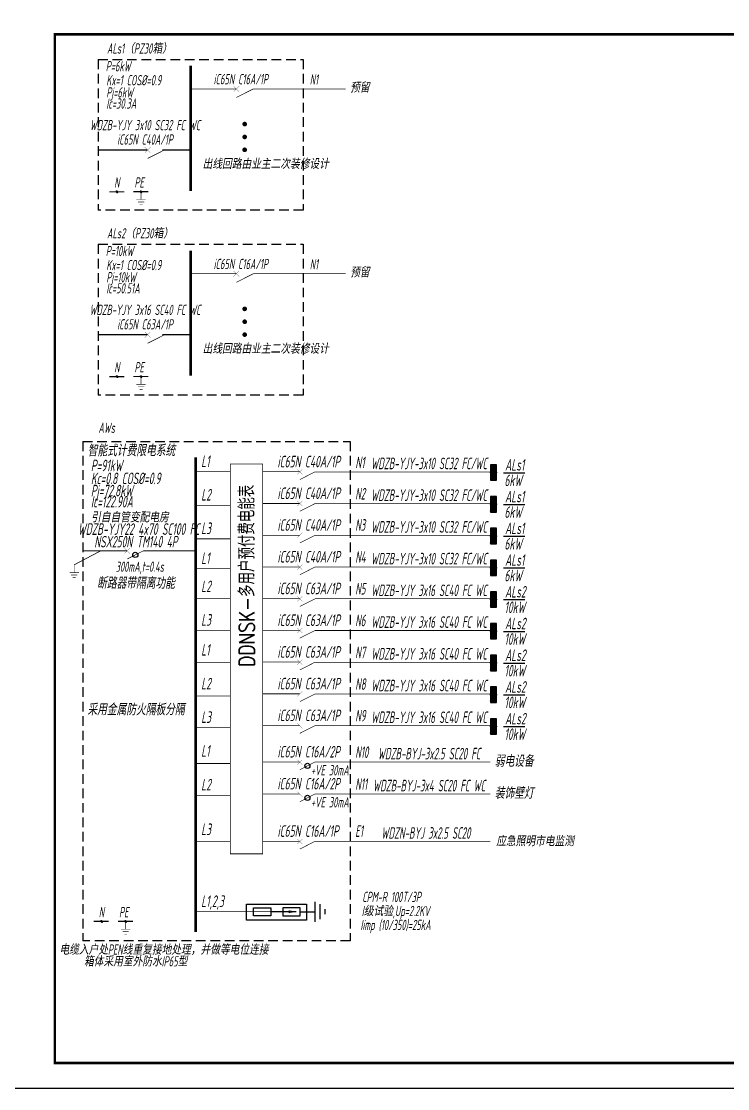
# Model space of a CAD drawing. Extents: x -24105 to 1725648, y 165513 to 982828.
# Drawn here: x 37331 to 64805, y 336650 to 378152 of the extents above; entities that cross this region are included whole.
import ezdxf
from ezdxf.enums import TextEntityAlignment as Align

# ---------------------------------------------------------------- set-up
doc = ezdxf.new("R2010")
doc.units = 0
doc.header["$LTSCALE"] = 1000
doc.header["$MEASUREMENT"] = 0
doc.linetypes.add('DASH', pattern=[0.35, 0.25, -0.1])
doc.linetypes.add('DASH4', pattern=[0.1875, 0.125, -0.0625])
for name, color, linetype in [('DIM-照明', 3, 'Continuous'), ('ELEMENT', 3, 'Continuous'), ('EQUIP-箱柜', 3, 'Continuous'), ('WIRE-消防', 4, 'Continuous'), ('WIRE-照明', 2, 'Continuous'), ('图框', 140, 'Continuous')]:
    doc.layers.add(name, color=color, linetype=linetype)
doc.styles.add('_HT64F', font='SIMPLEX.SHX', dxfattribs={"width": 0.8, "bigfont": 'HZFS.SHX'})
doc.styles.add('_TCH_LABEL', font='simhei.ttf')
doc.styles.add('HZTXT', font='gbeitc.shx', dxfattribs={"width": 0.8, "height": 400, "bigfont": 'hztxt.shx'})

# ---------------------------------------------------------------- blocks, each defined once
blk = doc.blocks.new('1107AA')
at = {"color": 3, "linetype": 'Continuous'}
for points, const_width in [([(0, -7.5), (-3.79, 0)], 0.3), ([(-1.25, 1.25), (1.25, -1.25)], 0.1), ([(1.25, 1.25), (-1.25, -1.25)], 0.1)]:
    blk.add_lwpolyline(points, dxfattribs=dict(at, const_width=const_width))
blk = doc.blocks.new('*X136')
at = {"color": 0}
for p, q in [((-250, 33), (-83, 200)), ((-250, 68), (-118, 200)), ((-250, 104), (-154, 200)), ((-250, 139), (-189, 200)), ((-250, 174), (-224, 200)), ((-247, 0), (-47, 200)), ((-212, 0), (-12, 200)), ((-177, 0), (23, 200)), ((-141, 0), (59, 200)), ((-106, 0), (94, 200)), ((-71, 0), (129, 200)), ((-35, 0), (165, 200)), ((0, 0), (200, 200)), ((35, 0), (235, 200)), ((71, 0), (250, 179)), ((106, 0), (250, 144)), ((141, 0), (250, 109)), ((177, 0), (250, 73)), ((212, 0), (250, 38)), ((247, 0), (250, 3))]:
    blk.add_line(p, q, dxfattribs=at)
blk = doc.blocks.new('$equip$00001421')
for p, q in [((0.75, 0.6), (-0.75, 0.6)), ((-0.75, 0.6), (-0.75, 0)), ((-0.75, 0), (0.75, 0)), ((0.75, 0), (0.75, 0.6))]:
    blk.add_line(p, q)
at = {"const_width": 0.6}
blk.add_lwpolyline([(-0.75, 0.3), (0.75, 0.3)], dxfattribs=at)
for p in [(-0.75, 0.3), (0, 0.6), (0, 0), (0.75, 0.3)]:
    blk.add_point(p)
at = {"xscale": 0.00300000000061118, "yscale": 0.00300000000061118, "zscale": 0.00300000000061118}
blk.add_blockref('*X136', (0, 0), dxfattribs=at)
at = {"style": '_TCH_LABEL', "flags": 9}
blk.add_attdef('A', (0, 0), '', height=0.00002, dxfattribs=at)
blk = doc.blocks.new('A$C7C37685A')
at = {"layer": 'ELEMENT', "color": 3}
for p, q in [((294, 104), (294, -104)), ((745, 104), (294, 104)), ((641, 0), (294, 0)), ((745, -104), (745, 104)), ((1135, -260), (1135, 260)), ((1264, -195), (1264, 195)), ((1394, -65), (1394, 65)), ((294, -104), (745, -104))]:
    blk.add_line(p, q, dxfattribs=at)
for points in [[(294, 0), (0, 0)], [(745, 0), (1135, 0)]]:
    blk.add_lwpolyline(points, dxfattribs=at)
for points in [[(658, 0), (450, -35), (450, 35), (658, 0)], [(450, 35), (658, 0), (450, -35), (450, 35)], [(450, -35), (450, 35), (658, 0), (450, 35)]]:
    blk.add_solid(points, dxfattribs=at)
blk = doc.blocks.new('A$C64190E90')
at = {"layer": 'DIM-照明', "color": 3}
blk.add_lwpolyline([(0, 104), (450, 104), (450, -104), (0, -104)], close=True, dxfattribs=at)
at = {"layer": 'DIM-照明'}
blk.add_blockref('A$C7C37685A', (466, 0), dxfattribs=at)
blk = doc.blocks.new('0114')
at = {"color": 3, "linetype": 'Continuous', "const_width": 0.3}
for points in [[(0, 0), (0, -4.58)], [(-2.75, -4.58), (2.75, -4.58)], [(-1.83, -6.01), (1.83, -6.01)], [(-0.86, -7.5), (0.86, -7.5)]]:
    blk.add_lwpolyline(points, dxfattribs=at)
blk = doc.blocks.new('*X153')
at = {"color": 0}
for p, q in [((197.1, 124.2), (199.7, 126.7)), ((197.2, 123.8), (200.1, 126.7)), ((197.2, 124.6), (199.2, 126.7)), ((197.3, 123.4), (200.4, 126.6)), ((197.3, 125.2), (198.6, 126.5)), ((197.4, 123.1), (200.7, 126.5)), ((197.5, 122.9), (201, 126.3)), ((197.7, 122.6), (201.2, 126.1)), ((197.9, 122.4), (201.4, 125.9)), ((198.1, 122.2), (201.6, 125.7)), ((198.4, 122), (201.8, 125.4)), ((198.7, 121.9), (201.9, 125.2)), ((199, 121.8), (202, 124.8)), ((199.4, 121.7), (202.1, 124.5)), ((199.8, 121.7), (202.1, 124.1)), ((200.3, 121.8), (202, 123.5)), ((201.2, 122.3), (201.6, 122.7))]:
    blk.add_line(p, q, dxfattribs=at)
blk = doc.blocks.new('HC000089')
at = {"color": 4, "linetype": 'Continuous', "const_width": 0.2}
blk.add_lwpolyline([(-1.8, -1.8, 0.198912), (0, -2.5, 0.198912), (1.8, -1.8, 0.198912), (2.5, 0, 0.198912), (1.8, 1.8, 0.198912), (0, 2.5, 0.198912), (-1.8, 1.8, 0.198912), (-2.5, 0, 0.198912)], format="xyb", close=True, dxfattribs=at)
at = {"color": 4}
blk.add_blockref('*X153', (-199.6, -124.2), dxfattribs=at)
blk = doc.blocks.new('A$C5F6A5641')
at = {"layer": 'WIRE-照明', "color": 3}
for p, q in [((0, 0), (2337, 0)), ((0, -611), (0, 0)), ((2337, 0), (2337, -611)), ((2337, -611), (0, -611))]:
    blk.add_line(p, q, dxfattribs=at)

msp = doc.modelspace()

# ---------------------------------------------------------------- linework, layer by layer
at = {"layer": 'DIM-照明', "color": 3, "linetype": 'DASH4', "ltscale": 3}
for p, q in [((40317, 376670), (48296, 376670)), ((40317, 376670), (40317, 370805)), ((48296, 376670), (48296, 370805)), ((48296, 370805), (40317, 370805)), ((40317, 369483), (48296, 369483)), ((40317, 369483), (40317, 363618)), ((48296, 369483), (48296, 363618)), ((48296, 363618), (40317, 363618)), ((39719, 361820), (50125, 361820)), ((39719, 361820), (39719, 342401)), ((50125, 361820), (50125, 342401)), ((50125, 342401), (39719, 342401))]:
    msp.add_line(p, q, dxfattribs=at)
at = {"layer": 'DIM-照明', "color": 7}
for p, q in [((56083, 360600), (56910, 360600)), ((56083, 359366), (56910, 359366)), ((56083, 358133), (56910, 358133)), ((56083, 356899), (56910, 356899)), ((56083, 355665), (56910, 355665)), ((56083, 354432), (56910, 354432)), ((56083, 353198), (56910, 353198)), ((56083, 351964), (56910, 351964)), ((56083, 350730), (56910, 350730))]:
    msp.add_line(p, q, dxfattribs=at)
at = {"layer": 'DIM-照明', "color": 3, "const_width": 100}
for points in [[(43913, 376427), (43913, 371558)], [(43913, 369240), (43913, 364372)], [(44114, 361201), (44114, 342747)]]:
    msp.add_lwpolyline(points, dxfattribs=at)
at = {"layer": 'DIM-照明', "color": 3, "linetype": 'Continuous'}
for points, const_width in [([(43913, 375523), (45695, 375523)], 28.8), ([(46352, 375523), (49951, 375523)], 28.8), ([(40317, 373153), (42231, 373153)], 52.6), ([(42820, 373153), (43913, 373153)], 52.6), ([(40750, 371524), (41331, 371524)], 47.5), ([(41688, 371528), (42268, 371528)], 47.5), ([(43913, 368336), (45695, 368336)], 28.8), ([(46352, 368336), (49951, 368336)], 28.8), ([(40317, 365966), (42231, 365966)], 52.6), ([(42820, 365966), (43913, 365966)], 52.6), ([(40750, 364337), (41331, 364337)], 47.5), ([(41688, 364342), (42268, 364342)], 47.5), ([(44114, 360638), (45460, 360638)], 29), ([(46714, 360638), (48163, 360638)], 29), ([(48753, 360633), (55578, 360633)], 29), ([(46714, 359404), (48163, 359404)], 29), ([(48753, 359400), (55578, 359400)], 29), ([(44114, 359335), (45460, 359335)], 29), ([(46714, 358170), (48163, 358170)], 29), ([(48753, 358166), (55578, 358166)], 29), ([(44114, 358031), (45460, 358031)], 29), ([(39389, 357021), (40419, 357563)], 28.8), ([(39719, 357563), (41439, 357563)], 49.9), ([(42077, 357563), (44114, 357563)], 49.9), ([(46714, 356937), (48163, 356937)], 29), ([(48753, 356932), (55578, 356932)], 29), ([(44114, 356867), (45460, 356867)], 29), ([(44114, 355704), (45460, 355704)], 29), ([(46714, 355703), (48163, 355703)], 29), ([(48753, 355699), (55578, 355699)], 29), ([(44114, 354467), (45460, 354467)], 29), ([(46714, 354469), (48163, 354469)], 29), ([(48753, 354465), (55578, 354465)], 29), ([(44114, 353223), (45460, 353223)], 29), ([(46714, 353236), (48163, 353236)], 29), ([(48753, 353231), (55578, 353231)], 29), ([(46714, 352002), (48163, 352002)], 29), ([(48753, 351997), (55578, 351997)], 29), ([(44114, 351922), (45460, 351922)], 29), ([(44114, 350686), (45460, 350686)], 29), ([(46714, 350768), (48163, 350768)], 29), ([(48753, 350764), (55578, 350764)], 29), ([(44114, 349295), (45460, 349295)], 29), ([(46714, 349353), (48163, 349353)], 29), ([(48753, 349350), (55578, 349350)], 29), ([(44114, 348058), (45460, 348058)], 29), ([(46714, 348109), (48163, 348109)], 29), ([(48753, 348106), (55578, 348106)], 29), ([(44114, 346267), (45460, 346267)], 29), ([(46714, 346267), (48163, 346267)], 29), ([(48753, 346265), (55578, 346265)], 29), ([(44114, 343530), (47327, 343530)], 29), ([(40151, 343152), (40732, 343152)], 47.5), ([(41089, 343156), (41669, 343156)], 47.5)]:
    msp.add_lwpolyline(points, dxfattribs=dict(at, const_width=const_width))
at = {"layer": 'DIM-照明', "color": 7, "const_width": 90, "elevation": 0}
for points in [[(45974, 374158, 1), (46064, 374158, 1)], [(45974, 373657, 1), (46064, 373657, 1)], [(45974, 373157, 1), (46064, 373157, 1)], [(45974, 366971, 1), (46064, 366971, 1)], [(45974, 366471, 1), (46064, 366471, 1)], [(45974, 365970, 1), (46064, 365970, 1)]]:
    msp.add_lwpolyline(points, format="xyb", close=True, dxfattribs=at)
at = {"layer": 'DIM-照明', "color": 3, "linetype": 'Continuous', "const_width": 29}
msp.add_lwpolyline([(45460, 360943), (46714, 360943), (46714, 345782), (45460, 345782)], close=True, dxfattribs=at)
at = {"layer": 'DIM-照明', "color": 3, "linetype": 'Continuous'}
for centre in [(41765, 357406), (48458, 349201), (48458, 347957)]:
    msp.add_circle(centre, 100, dxfattribs=at)
at = {"layer": 'WIRE-照明', "color": 3}
for p, q in [((46083, 343818), (48419, 343818)), ((46083, 343207), (46083, 343818)), ((48419, 343818), (48419, 343207)), ((48419, 343207), (46083, 343207))]:
    msp.add_line(p, q, dxfattribs=at)
at = {"layer": '图框'}
msp.add_lwpolyline([(36135, 378604), (95535, 378604), (95535, 336650), (36135, 336650)], close=True, dxfattribs=at)
at = {"layer": '图框', "const_width": 100}
msp.add_lwpolyline([(38635, 337650), (94535, 337650), (94535, 377650), (38635, 377650)], close=True, dxfattribs=at)

# ---------------------------------------------------------------- block references
at = {"layer": 'DIM-照明', "linetype": 'Continuous', "rotation": 90}
for p, xscale, yscale, zscale in [((45695, 375523), 87.60960006713867, 87.60960006713867, 87.60960006713867), ((42245, 373153), 87.60960006713867, 87.60960006713867, 87.60960006713867), ((45695, 368336), 87.60960006713867, 87.60960006713867, 87.60960006713867), ((42245, 365966), 87.60960006713867, 87.60960006713867, 87.60960006713867), ((48163, 360633), 78.65151834487915, 78.65151834487915, 78.65151834487915), ((48163, 359400), 78.65151834487915, 78.65151834487915, 78.65151834487915), ((48163, 358166), 78.65151834487915, 78.65151834487915, 78.65151834487915), ((41453, 357563), 83.2291202545166, 83.2291202545166, 83.2291202545166), ((48163, 356932), 78.65151834487915, 78.65151834487915, 78.65151834487915), ((48163, 355699), 78.65151834487915, 78.65151834487915, 78.65151834487915), ((48163, 354465), 78.65151834487915, 78.65151834487915, 78.65151834487915), ((48163, 353231), 78.65151834487915, 78.65151834487915, 78.65151834487915), ((48163, 351997), 78.65151834487915, 78.65151834487915, 78.65151834487915), ((48163, 350764), 78.65151834487915, 78.65151834487915, 78.65151834487915)]:
    msp.add_blockref('1107AA', p, dxfattribs=dict(at, xscale=xscale, yscale=yscale, zscale=zscale))
at = {"layer": 'DIM-照明', "xscale": 14.62999999523163, "yscale": 14.62999999523163, "zscale": 14.62999999523163}
for p in [(41052, 371524), (41989, 371524), (41052, 364337), (41989, 364337), (40454, 343152), (41390, 343152)]:
    msp.add_blockref('HC000089', p, dxfattribs=at)
at = {"layer": 'DIM-照明', "linetype": 'DASH', "xscale": -66.50000000000003, "yscale": 66.5, "zscale": 66.49999999999999, "rotation": 1.643353773062017e-06}
for p in [(41989, 371528), (41989, 364342), (41390, 343156)]:
    msp.add_blockref('0114', p, dxfattribs=at)
at = {"layer": 'DIM-照明', "color": 3, "linetype": 'Continuous', "xscale": -66.50000000000003, "yscale": 66.5, "zscale": 66.49999999999999, "rotation": 1.643353773062017e-06}
msp.add_blockref('0114', (39389, 357021), dxfattribs=at)
at = {"layer": 'DIM-照明', "color": 7, "xscale": 78.65151834487915, "yscale": 78.65151834487915, "zscale": 78.65151834487915, "rotation": 90}
for p in [(48163, 349350), (48163, 348106), (48163, 346265)]:
    msp.add_blockref('1107AA', p, dxfattribs=at)
at = {"layer": 'EQUIP-箱柜', "xscale": 400, "yscale": 400, "zscale": 400, "rotation": 90}
for p in [(55818, 360605), (55818, 359372), (55818, 358138), (55818, 356904), (55818, 355671), (55818, 354437), (55818, 353203), (55818, 351970), (55818, 350736)]:
    msp.add_blockref('$equip$00001421', p, dxfattribs=at)
at = {"layer": 'WIRE-消防'}
msp.add_blockref('A$C5F6A5641', (46083, 343818), dxfattribs=at)
at = {"layer": 'WIRE-照明', "xscale": 1.5, "yscale": 1.5, "zscale": 1.5}
msp.add_blockref('A$C64190E90', (46361, 343530), dxfattribs=at)

# ---------------------------------------------------------------- texts
at = {"layer": 'DIM-照明', "color": 7, "linetype": 'Continuous', "style": 'HZTXT', "width": 0.7}
for s, p in [('ALs1（PZ30箱）', (40663, 376897)), ('P=6kW', (40614, 376207)), ('Kx=1 COS%%C=0.9', (40637, 375663)), ('iC65N C16A/1P', (44810, 375704)), ('N1', (48550, 375691)), ('Pj=6kW', (40637, 375189)), ('Ic=30.3A', (40637, 374757)), ('出线回路由业主二次装修设计', (44377, 372413)), ('ALs2（PZ30箱）', (40663, 369710)), ('P=10kW', (40614, 369020)), ('Kx=1 COS%%C=0.9', (40637, 368476)), ('iC65N C16A/1P', (44810, 368517)), ('N1', (48550, 368505)), ('Pj=10kW', (40637, 368002)), ('Ic=50.51A', (40637, 367571)), ('出线回路由业主二次装修设计', (44377, 365226)), ('300mA,t=0.4s', (40999, 356746)), ('+VE 30mA', (48595, 348831)), ('+VE 30mA', (48595, 347587)), ('CPM-R 100T/3P', (50592, 343904)), ('I级试验,Up=2.2KV', (50571, 343358)), ('Iimp (10/350)=25kA', (50521, 342816))]:
    msp.add_text(s, height=400, dxfattribs=at).set_placement(p)
at = {"layer": 'DIM-照明', "color": 7, "style": 'HZTXT'}
for s, height, width, p in [('预留', 400, 0.7, (50117, 375381)), ('预留', 400, 0.7, (50117, 368194)), ('智能式计费限电系统', 450, 0.7, (39908, 361241, 0)), ('P=91kW', 450, 0.7, (40038, 360657)), ('L1', 450, 0.7, (44329, 360823)), ('iC65N C40A/1P', 450, 0.7, (47294, 360809)), ('N1', 450, 0.7, (50320, 360774)), ('ALs1', 450, 0.7, (56146, 360682)), ('Kc=0.8 COS%%C=0.9', 450, 0.7, (40038, 360155)), ('6kW', 450, 0.7, (56122, 360079)), ('Pj=72.8kW', 450, 0.7, (40038, 359681)), ('L2', 450, 0.7, (44329, 359520)), ('iC65N C40A/1P', 450, 0.7, (47294, 359576)), ('N2', 450, 0.65, (50320, 359559)), ('ALs1', 450, 0.7, (56146, 359448)), ('Ic=122.90A', 450, 0.7, (40038, 359250)), ('6kW', 450, 0.7, (56122, 358845)), ('L3', 450, 0.7, (44329, 358216)), ('iC65N C40A/1P', 450, 0.7, (47294, 358342)), ('N3', 450, 0.65, (50320, 358345)), ('ALs1', 450, 0.7, (56146, 358215)), ('6kW', 450, 0.7, (56122, 357611)), ('L1', 450, 0.7, (44329, 357053)), ('iC65N C40A/1P', 450, 0.7, (47294, 357108)), ('N4', 450, 0.65, (50320, 357101)), ('ALs1', 450, 0.7, (56146, 356981)), ('6kW', 450, 0.7, (56122, 356378)), ('L2', 450, 0.7, (44329, 355956)), ('iC65N C63A/1P', 450, 0.7, (47294, 355875)), ('N5', 450, 0.65, (50320, 355863)), ('ALs2', 450, 0.7, (56146, 355747)), ('10kW', 450, 0.7, (56122, 355144)), ('L3', 450, 0.7, (44329, 354653)), ('iC65N C63A/1P', 450, 0.7, (47294, 354641)), ('N6', 450, 0.65, (50320, 354629)), ('ALs2', 450, 0.7, (56146, 354513)), ('10kW', 450, 0.7, (56122, 353910)), ('L1', 450, 0.7, (44329, 353489)), ('iC65N C63A/1P', 450, 0.7, (47294, 353407)), ('N7', 450, 0.65, (50320, 353386)), ('ALs2', 450, 0.7, (56146, 353280)), ('10kW', 450, 0.7, (56122, 352677)), ('L2', 450, 0.7, (44329, 352175)), ('iC65N C63A/1P', 450, 0.7, (47294, 352174)), ('N8', 450, 0.65, (50320, 352156)), ('ALs2', 450, 0.7, (56146, 352046)), ('10kW', 450, 0.7, (56122, 351443)), ('L3', 450, 0.7, (44329, 350871)), ('iC65N C63A/1P', 450, 0.7, (47294, 350940)), ('N9', 450, 0.65, (50320, 350928)), ('ALs2', 450, 0.7, (56146, 350812)), ('10kW', 450, 0.7, (56122, 350209)), ('L1', 450, 0.7, (44329, 349560)), ('iC65N C16A/2P', 450, 0.7, (47294, 349526)), ('N10', 450, 0.65, (50320, 349509)), ('弱电设备', 450, 0.7, (55743, 349164)), ('L2', 450, 0.7, (44329, 348246)), ('iC65N C16A/2P', 450, 0.7, (47294, 348283)), ('N11', 450, 0.65, (50320, 348265)), ('装饰壁灯', 450, 0.7, (55743, 347920)), ('L3', 450, 0.7, (44329, 346512)), ('iC65N C16A/1P', 450, 0.7, (47294, 346441)), ('E1', 450, 0.65, (50320, 346439)), ('L1,2,3', 450, 0.7, (44329, 343715))]:
    msp.add_text(s, height=height, dxfattribs=dict(at, width=width)).set_placement(p)
at = {"layer": 'DIM-照明', "color": 7, "linetype": 'Continuous', "style": 'HZTXT', "width": 0.7}
for s, p in [('WDZB-YJY 3x10 SC32 FC WC', (42143, 374119)), ('iC65N C40A/1P', (42143, 373558)), ('WDZB-YJY 3x16 SC40 FC WC', (42143, 366933)), ('iC65N C63A/1P', (42143, 366371)), ('电缆入户处PEN线重复接地处理，并做等电位连接', (42875, 342074, 0))]:
    msp.add_text(s, height=400, dxfattribs=at).set_placement(p, align=Align.MIDDLE)
at = {"layer": 'DIM-照明', "linetype": 'Continuous', "style": 'HZTXT', "width": 0.7}
for s, p in [('N', (40943, 371687)), ('PE', (41731, 371687)), ('N', (40943, 364500)), ('PE', (41731, 364500)), ('N', (40344, 343314)), ('PE', (41132, 343314))]:
    msp.add_text(s, height=400, dxfattribs=at).set_placement(p)
at = {"layer": 'DIM-照明', "color": 7, "style": 'HZTXT'}
for s, height, width, p in [('AWs', 400, 0.7, (40648, 362347)), ('WDZB-YJY-3x10 SC32 FC/WC', 450, 0.65, (53193, 360962)), ('WDZB-YJY-3x10 SC32 FC/WC', 450, 0.65, (53193, 359728)), ('WDZB-YJY22 4x70 SC100 FC', 450, 0.7, (41900, 358409)), ('WDZB-YJY-3x10 SC32 FC/WC', 450, 0.65, (53193, 358494)), ('NSX250N TM140 4P', 450, 0.7, (41786, 357919)), ('WDZB-YJY-3x10 SC32 FC/WC', 450, 0.65, (53193, 357260)), ('断路器带隔离功能', 450, 0.7, (41786, 356335)), ('WDZB-YJY 3x16 SC40 FC WC', 450, 0.65, (53193, 356027)), ('WDZB-YJY 3x16 SC40 FC WC', 450, 0.65, (53193, 354793)), ('WDZB-YJY 3x16 SC40 FC WC', 450, 0.65, (53193, 353559)), ('WDZB-YJY 3x16 SC40 FC WC', 450, 0.65, (53193, 352326)), ('采用金属防火隔板分隔', 450, 0.7, (41786, 351419, 0)), ('WDZB-YJY 3x16 SC40 FC WC', 450, 0.65, (53193, 351092)), ('WDZB-BYJ-3x2.5 SC20 FC', 450, 0.65, (53193, 349678)), ('WDZB-BYJ-3x4 SC20 FC WC', 450, 0.65, (53193, 348435)), ('WDZN-BYJ 3x2.5 SC20', 450, 0.65, (53068, 346593))]:
    msp.add_text(s, height=height, dxfattribs=dict(at, width=width)).set_placement(p, align=Align.MIDDLE)
at = {"layer": 'DIM-照明', "color": 7}
for s, height, rotation, style, width, p in [('DDNSK-多用户预付费电能表 ', 605.87, 90, '_HT64F', 0.8, (46404, 353049, 0)), ('应急照明市电监测', 400, 0, 'HZTXT', 0.7, (55797, 346077, 0))]:
    msp.add_text(s, height=height, rotation=rotation, dxfattribs=dict(at, style=style, width=width)).set_placement(p)
at = {"layer": 'DIM-照明', "color": 7, "linetype": 'Continuous', "style": 'HZTXT', "width": 0.7}
msp.add_text('引自自管变配电房', height=400, rotation=0, dxfattribs=at).set_placement((41549, 358894, 0), align=Align.MIDDLE)
at = {"layer": 'DIM-照明', "color": 1, "linetype": 'Continuous', "style": 'HZTXT', "width": 0.7}
msp.add_text('箱体采用室外防水IP65型', height=400, dxfattribs=at).set_placement((39765, 341401))

doc.saveas('drawing.dxf')
